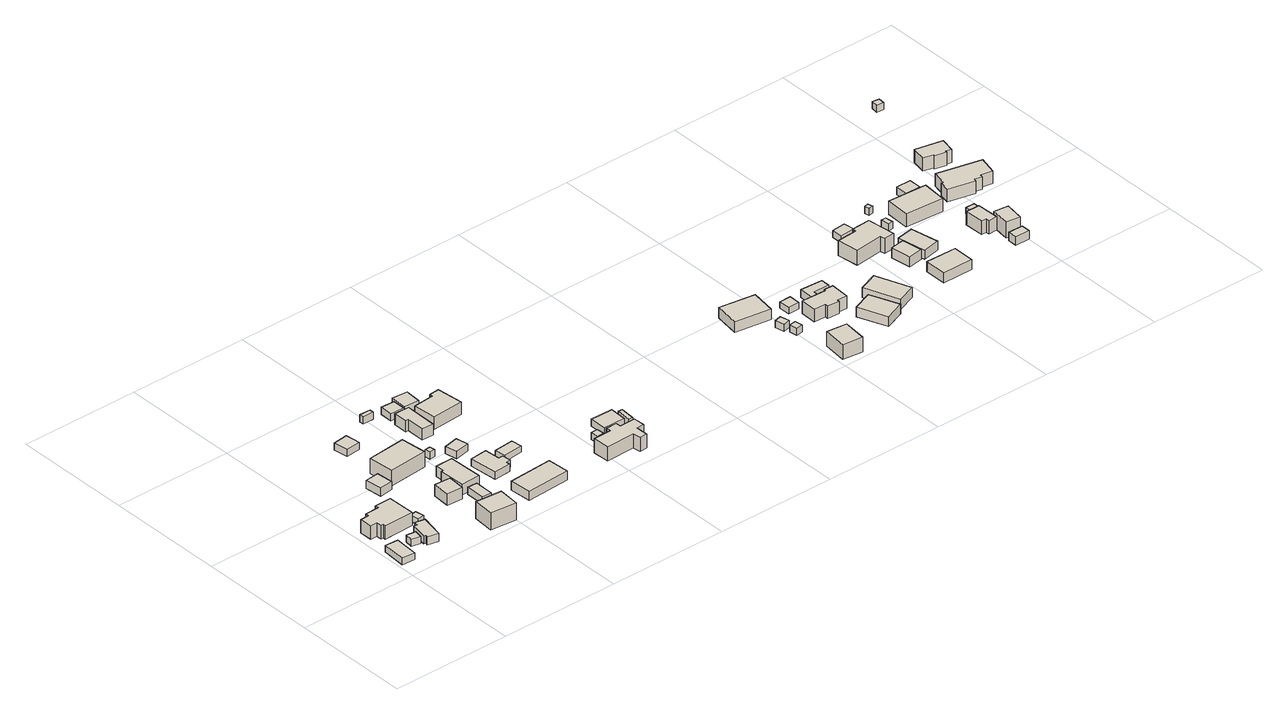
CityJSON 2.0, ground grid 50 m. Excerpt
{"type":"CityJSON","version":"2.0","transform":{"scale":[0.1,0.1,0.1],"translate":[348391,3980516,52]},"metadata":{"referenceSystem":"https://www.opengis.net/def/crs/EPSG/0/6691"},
"CityObjects":{
"building1":{"type":"Building","attributes":{"measuredHeight":2.9},"geometry":[{"type":"Solid","lod":"1","boundaries":[[[[0,1,2,3]],[[2,4,5,3]],[[1,6,4,2]],[[0,7,6,1]],[[3,5,7,0]],[[4,6,7,5]]]]}]},
"building2":{"type":"Building","attributes":{"measuredHeight":3},"geometry":[{"type":"Solid","lod":"1","boundaries":[[[[8,9,10,11]],[[10,12,13,11]],[[9,14,12,10]],[[8,15,14,9]],[[11,13,15,8]],[[12,14,15,13]]]]}]},
"building3":{"type":"Building","attributes":{"measuredHeight":7.9},"geometry":[{"type":"Solid","lod":"1","boundaries":[[[[16,17,18,19,20,21,22,23,24,25,26,27]],[[26,28,29,27]],[[25,30,28,26]],[[24,31,30,25]],[[23,32,31,24]],[[22,33,32,23]],[[21,34,33,22]],[[20,35,34,21]],[[19,36,35,20]],[[18,37,36,19]],[[17,38,37,18]],[[16,39,38,17]],[[27,29,39,16]],[[28,30,31,32,33,34,35,36,37,38,39,29]]]]}]},
"building4":{"type":"Building","attributes":{"measuredHeight":3.2},"geometry":[{"type":"Solid","lod":"1","boundaries":[[[[40,41,42,43,44,45,46,47]],[[46,48,49,47]],[[45,50,48,46]],[[44,51,50,45]],[[43,52,51,44]],[[42,53,52,43]],[[41,54,53,42]],[[40,55,54,41]],[[47,49,55,40]],[[48,50,51,52,53,54,55,49]]]]}]},
"building5":{"type":"Building","attributes":{"measuredHeight":2.6},"geometry":[{"type":"Solid","lod":"1","boundaries":[[[[56,57,58,59]],[[58,60,61,59]],[[57,62,60,58]],[[56,63,62,57]],[[59,61,63,56]],[[60,62,63,61]]]]}]},
"building6":{"type":"Building","attributes":{"measuredHeight":3.6},"geometry":[{"type":"Solid","lod":"1","boundaries":[[[[64,65,66,67]],[[66,68,69,67]],[[65,70,68,66]],[[64,71,70,65]],[[67,69,71,64]],[[68,70,71,69]]]]}]},
"building7":{"type":"Building","attributes":{"measuredHeight":8.9},"geometry":[{"type":"Solid","lod":"1","boundaries":[[[[72,73,74,75]],[[74,76,77,75]],[[73,78,76,74]],[[72,79,78,73]],[[75,77,79,72]],[[76,78,79,77]]]]}]},
"building8":{"type":"Building","attributes":{"measuredHeight":6.6},"geometry":[{"type":"Solid","lod":"1","boundaries":[[[[80,81,82,83]],[[82,84,85,83]],[[81,86,84,82]],[[80,87,86,81]],[[83,85,87,80]],[[84,86,87,85]]]]}]},
"building9":{"type":"Building","attributes":{"measuredHeight":8},"geometry":[{"type":"Solid","lod":"1","boundaries":[[[[88,89,90,91]],[[90,92,93,91]],[[89,94,92,90]],[[88,95,94,89]],[[91,93,95,88]],[[92,94,95,93]]]]}]},
"building10":{"type":"Building","attributes":{"measuredHeight":3},"geometry":[{"type":"Solid","lod":"1","boundaries":[[[[96,97,98,99]],[[98,100,101,99]],[[97,102,100,98]],[[96,103,102,97]],[[99,101,103,96]],[[100,102,103,101]]]]}]},
"building11":{"type":"Building","attributes":{"measuredHeight":3},"geometry":[{"type":"Solid","lod":"1","boundaries":[[[[104,105,106,107]],[[106,108,109,107]],[[105,110,108,106]],[[104,111,110,105]],[[107,109,111,104]],[[108,110,111,109]]]]}]},
"building12":{"type":"Building","attributes":{"measuredHeight":5.4},"geometry":[{"type":"Solid","lod":"1","boundaries":[[[[112,113,114,115,116,117]],[[116,118,119,117]],[[115,120,118,116]],[[114,121,120,115]],[[113,122,121,114]],[[112,123,122,113]],[[117,119,123,112]],[[118,120,121,122,123,119]]]]}]},
"building13":{"type":"Building","attributes":{"measuredHeight":3},"geometry":[{"type":"Solid","lod":"1","boundaries":[[[[124,125,126,127]],[[126,128,129,127]],[[125,130,128,126]],[[124,131,130,125]],[[127,129,131,124]],[[128,130,131,129]]]]}]},
"building14":{"type":"Building","attributes":{"measuredHeight":3},"geometry":[{"type":"Solid","lod":"1","boundaries":[[[[132,133,134,135]],[[134,136,137,135]],[[133,138,136,134]],[[132,139,138,133]],[[135,137,139,132]],[[136,138,139,137]]]]}]},
"building15":{"type":"Building","attributes":{"measuredHeight":3.4},"geometry":[{"type":"Solid","lod":"1","boundaries":[[[[140,141,142,143,144,145,146,147]],[[146,148,149,147]],[[145,150,148,146]],[[144,151,150,145]],[[143,152,151,144]],[[142,153,152,143]],[[141,154,153,142]],[[140,155,154,141]],[[147,149,155,140]],[[148,150,151,152,153,154,155,149]]]]}]},
"building16":{"type":"Building","attributes":{"measuredHeight":4.5},"geometry":[{"type":"Solid","lod":"1","boundaries":[[[[156,157,158,159]],[[158,160,161,159]],[[157,162,160,158]],[[156,163,162,157]],[[159,161,163,156]],[[160,162,163,161]]]]}]},
"building17":{"type":"Building","attributes":{"measuredHeight":3},"geometry":[{"type":"Solid","lod":"1","boundaries":[[[[164,165,166,167]],[[166,168,169,167]],[[165,170,168,166]],[[164,171,170,165]],[[167,169,171,164]],[[168,170,171,169]]]]}]},
"building18":{"type":"Building","attributes":{"measuredHeight":6.1},"geometry":[{"type":"Solid","lod":"1","boundaries":[[[[172,173,174,175,176,177]],[[176,178,179,177]],[[175,180,178,176]],[[174,181,180,175]],[[173,182,181,174]],[[172,183,182,173]],[[177,179,183,172]],[[178,180,181,182,183,179]]]]}]},
"building19":{"type":"Building","attributes":{"measuredHeight":3},"geometry":[{"type":"Solid","lod":"1","boundaries":[[[[184,185,186,187]],[[186,188,189,187]],[[185,190,188,186]],[[184,191,190,185]],[[187,189,191,184]],[[188,190,191,189]]]]}]},
"building20":{"type":"Building","attributes":{"measuredHeight":2.6},"geometry":[{"type":"Solid","lod":"1","boundaries":[[[[192,193,194,195]],[[194,196,197,195]],[[193,198,196,194]],[[192,199,198,193]],[[195,197,199,192]],[[196,198,199,197]]]]}]},
"building21":{"type":"Building","attributes":{"measuredHeight":3},"geometry":[{"type":"Solid","lod":"1","boundaries":[[[[200,201,202,203]],[[202,204,205,203]],[[201,206,204,202]],[[200,207,206,201]],[[203,205,207,200]],[[204,206,207,205]]]]}]},
"building22":{"type":"Building","attributes":{"measuredHeight":7.8},"geometry":[{"type":"Solid","lod":"1","boundaries":[[[[208,209,210,211,212,213]],[[212,214,215,213]],[[211,216,214,212]],[[210,217,216,211]],[[209,218,217,210]],[[208,219,218,209]],[[213,215,219,208]],[[214,216,217,218,219,215]]]]}]},
"building23":{"type":"Building","attributes":{"measuredHeight":3},"geometry":[{"type":"Solid","lod":"1","boundaries":[[[[220,221,222,223]],[[222,224,225,223]],[[221,226,224,222]],[[220,227,226,221]],[[223,225,227,220]],[[224,226,227,225]]]]}]},
"building24":{"type":"Building","attributes":{"measuredHeight":7.6},"geometry":[{"type":"Solid","lod":"1","boundaries":[[[[228,229,230,231,232,233,234,235,236,237,238,239]],[[238,240,241,239]],[[237,242,240,238]],[[236,243,242,237]],[[235,244,243,236]],[[234,245,244,235]],[[233,246,245,234]],[[232,247,246,233]],[[231,248,247,232]],[[230,249,248,231]],[[229,250,249,230]],[[228,251,250,229]],[[239,241,251,228]],[[240,242,243,244,245,246,247,248,249,250,251,241]]]]}]},
"building25":{"type":"Building","attributes":{"measuredHeight":3},"geometry":[{"type":"Solid","lod":"1","boundaries":[[[[252,253,254,255]],[[254,256,257,255]],[[253,258,256,254]],[[252,259,258,253]],[[255,257,259,252]],[[256,258,259,257]]]]}]},
"building26":{"type":"Building","attributes":{"measuredHeight":3},"geometry":[{"type":"Solid","lod":"1","boundaries":[[[[260,261,262,263]],[[262,264,265,263]],[[261,266,264,262]],[[260,267,266,261]],[[263,265,267,260]],[[264,266,267,265]]]]}]},
"building27":{"type":"Building","attributes":{"measuredHeight":5.8},"geometry":[{"type":"Solid","lod":"1","boundaries":[[[[268,269,270,271]],[[270,272,273,271]],[[269,274,272,270]],[[268,275,274,269]],[[271,273,275,268]],[[272,274,275,273]]]]}]},
"building28":{"type":"Building","attributes":{"measuredHeight":3},"geometry":[{"type":"Solid","lod":"1","boundaries":[[[[276,277,278,279]],[[278,280,281,279]],[[277,282,280,278]],[[276,283,282,277]],[[279,281,283,276]],[[280,282,283,281]]]]}]},
"building29":{"type":"Building","attributes":{"measuredHeight":3},"geometry":[{"type":"Solid","lod":"1","boundaries":[[[[284,285,286,287]],[[286,288,289,287]],[[285,290,288,286]],[[284,291,290,285]],[[287,289,291,284]],[[288,290,291,289]]]]}]},
"building30":{"type":"Building","attributes":{"measuredHeight":6.7},"geometry":[{"type":"Solid","lod":"1","boundaries":[[[[292,293,294,295]],[[294,296,297,295]],[[293,298,296,294]],[[292,299,298,293]],[[295,297,299,292]],[[296,298,299,297]]]]}]},
"building31":{"type":"Building","attributes":{"measuredHeight":2.8},"geometry":[{"type":"Solid","lod":"1","boundaries":[[[[300,301,302,303]],[[302,304,305,303]],[[301,306,304,302]],[[300,307,306,301]],[[303,305,307,300]],[[304,306,307,305]]]]}]},
"building32":{"type":"Building","attributes":{"measuredHeight":6.8},"geometry":[{"type":"Solid","lod":"1","boundaries":[[[[308,309,310,311,312,313,314,315,316,317]],[[316,318,319,317]],[[315,320,318,316]],[[314,321,320,315]],[[313,322,321,314]],[[312,323,322,313]],[[311,324,323,312]],[[310,325,324,311]],[[309,326,325,310]],[[308,327,326,309]],[[317,319,327,308]],[[318,320,321,322,323,324,325,326,327,319]]]]}]},
"building33":{"type":"Building","attributes":{"measuredHeight":3.3},"geometry":[{"type":"Solid","lod":"1","boundaries":[[[[328,329,330,331,332,333]],[[332,334,335,333]],[[331,336,334,332]],[[330,337,336,331]],[[329,338,337,330]],[[328,339,338,329]],[[333,335,339,328]],[[334,336,337,338,339,335]]]]}]},
"building34":{"type":"Building","attributes":{"measuredHeight":5},"geometry":[{"type":"Solid","lod":"1","boundaries":[[[[340,341,342,343]],[[342,344,345,343]],[[341,346,344,342]],[[340,347,346,341]],[[343,345,347,340]],[[344,346,347,345]]]]}]},
"building35":{"type":"Building","attributes":{"measuredHeight":5.5},"geometry":[{"type":"Solid","lod":"1","boundaries":[[[[348,349,350,351]],[[350,352,353,351]],[[349,354,352,350]],[[348,355,354,349]],[[351,353,355,348]],[[352,354,355,353]]]]}]},
"building36":{"type":"Building","attributes":{"measuredHeight":7.9},"geometry":[{"type":"Solid","lod":"1","boundaries":[[[[356,357,358,359,360,361,362,363]],[[362,364,365,363]],[[361,366,364,362]],[[360,367,366,361]],[[359,368,367,360]],[[358,369,368,359]],[[357,370,369,358]],[[356,371,370,357]],[[363,365,371,356]],[[364,366,367,368,369,370,371,365]]]]}]},
"building37":{"type":"Building","attributes":{"measuredHeight":3},"geometry":[{"type":"Solid","lod":"1","boundaries":[[[[372,373,374,375]],[[374,376,377,375]],[[373,378,376,374]],[[372,379,378,373]],[[375,377,379,372]],[[376,378,379,377]]]]}]},
"building38":{"type":"Building","attributes":{"measuredHeight":5.4},"geometry":[{"type":"Solid","lod":"1","boundaries":[[[[380,381,382,383]],[[382,384,385,383]],[[381,386,384,382]],[[380,387,386,381]],[[383,385,387,380]],[[384,386,387,385]]]]}]},
"building39":{"type":"Building","attributes":{"measuredHeight":5.4},"geometry":[{"type":"Solid","lod":"1","boundaries":[[[[388,389,390,391]],[[390,392,393,391]],[[389,394,392,390]],[[388,395,394,389]],[[391,393,395,388]],[[392,394,395,393]]]]}]},
"building40":{"type":"Building","attributes":{"measuredHeight":4.4},"geometry":[{"type":"Solid","lod":"1","boundaries":[[[[396,397,398,399]],[[398,400,401,399]],[[397,402,400,398]],[[396,403,402,397]],[[399,401,403,396]],[[400,402,403,401]]]]}]},
"building41":{"type":"Building","attributes":{"measuredHeight":3},"geometry":[{"type":"Solid","lod":"1","boundaries":[[[[404,405,406,407]],[[406,408,409,407]],[[405,410,408,406]],[[404,411,410,405]],[[407,409,411,404]],[[408,410,411,409]]]]}]},
"building42":{"type":"Building","attributes":{"measuredHeight":3},"geometry":[{"type":"Solid","lod":"1","boundaries":[[[[412,413,414,415]],[[414,416,417,415]],[[413,418,416,414]],[[412,419,418,413]],[[415,417,419,412]],[[416,418,419,417]]]]}]},
"building43":{"type":"Building","attributes":{"measuredHeight":7.2},"geometry":[{"type":"Solid","lod":"1","boundaries":[[[[420,421,422,423]],[[422,424,425,423]],[[421,426,424,422]],[[420,427,426,421]],[[423,425,427,420]],[[424,426,427,425]]]]}]},
"building44":{"type":"Building","attributes":{"measuredHeight":7.4},"geometry":[{"type":"Solid","lod":"1","boundaries":[[[[428,429,430,431,432,433]],[[432,434,435,433]],[[431,436,434,432]],[[430,437,436,431]],[[429,438,437,430]],[[428,439,438,429]],[[433,435,439,428]],[[434,436,437,438,439,435]]]]}]},
"building45":{"type":"Building","attributes":{"measuredHeight":3.6},"geometry":[{"type":"Solid","lod":"1","boundaries":[[[[440,441,442,443]],[[442,444,445,443]],[[441,446,444,442]],[[440,447,446,441]],[[443,445,447,440]],[[444,446,447,445]]]]}]},
"building46":{"type":"Building","attributes":{"measuredHeight":3.3},"geometry":[{"type":"Solid","lod":"1","boundaries":[[[[448,449,450,451]],[[450,452,453,451]],[[449,454,452,450]],[[448,455,454,449]],[[451,453,455,448]],[[452,454,455,453]]]]}]},
"building47":{"type":"Building","attributes":{"measuredHeight":7.2},"geometry":[{"type":"Solid","lod":"1","boundaries":[[[[456,457,458,459]],[[458,460,461,459]],[[457,462,460,458]],[[456,463,462,457]],[[459,461,463,456]],[[460,462,463,461]]]]}]},
"building48":{"type":"Building","attributes":{"measuredHeight":2.6},"geometry":[{"type":"Solid","lod":"1","boundaries":[[[[464,465,466,467]],[[466,468,469,467]],[[465,470,468,466]],[[464,471,470,465]],[[467,469,471,464]],[[468,470,471,469]]]]}]},
"building49":{"type":"Building","attributes":{"measuredHeight":6.4},"geometry":[{"type":"Solid","lod":"1","boundaries":[[[[472,473,474,475,476,477,478,479,480,481]],[[480,482,483,481]],[[479,484,482,480]],[[478,485,484,479]],[[477,486,485,478]],[[476,487,486,477]],[[475,488,487,476]],[[474,489,488,475]],[[473,490,489,474]],[[472,491,490,473]],[[481,483,491,472]],[[482,484,485,486,487,488,489,490,491,483]]]]}]},
"building50":{"type":"Building","attributes":{"measuredHeight":7.4},"geometry":[{"type":"Solid","lod":"1","boundaries":[[[[492,493,494,495,496,497,498,499]],[[498,500,501,499]],[[497,502,500,498]],[[496,503,502,497]],[[495,504,503,496]],[[494,505,504,495]],[[493,506,505,494]],[[492,507,506,493]],[[499,501,507,492]],[[500,502,503,504,505,506,507,501]]]]}]},
"building51":{"type":"Building","attributes":{"measuredHeight":3},"geometry":[{"type":"Solid","lod":"1","boundaries":[[[[508,509,510,511]],[[510,512,513,511]],[[509,514,512,510]],[[508,515,514,509]],[[511,513,515,508]],[[512,514,515,513]]]]}]}
},
"vertices":[
[66,155,13],[60,56,13],[5,59,13],[12,159,13],[5,59,42],[12,159,42],[60,56,42],[66,155,42],
[148,154,12],[142,120,12],[105,127,12],[110,160,12],[105,127,42],[110,160,42],[142,120,42],[148,154,42],
[187,337,14],[189,222,14],[62,219,14],[62,230,14],[53,230,14],[52,252,14],[24,252,14],[23,305,14],[59,305,14],[59,320,14],[117,321,14],[117,336,14],[117,321,71],[117,336,71],[59,320,71],[59,305,71],[23,305,71],[24,252,71],[52,252,71],[53,230,71],[62,230,71],[62,219,71],[189,222,71],[187,337,71],
[226,195,6],[205,96,6],[160,105,6],[162,117,6],[154,119,6],[169,189,6],[182,186,6],[186,203,6],[182,186,39],[186,203,39],[169,189,39],[154,119,39],[162,117,39],[160,105,39],[205,96,39],[226,195,39],
[231,251,14],[237,215,14],[208,210,14],[202,247,14],[208,210,40],[202,247,40],[237,215,40],[231,251,40],
[280,514,8],[286,445,8],[230,439,8],[223,509,8],[230,439,43],[223,509,43],[286,445,43],[280,514,43],
[496,98,16],[489,9,16],[378,19,16],[386,107,16],[378,19,88],[386,107,88],[489,9,88],[496,98,88],
[429,297,21],[424,225,21],[358,228,21],[363,301,21],[358,228,71],[363,301,71],[424,225,71],[429,297,71],
[447,574,17],[457,467,17],[294,453,17],[285,560,17],[294,453,82],[285,560,82],[457,467,82],[447,574,82],
[339,750,26],[346,689,26],[284,682,26],[277,743,26],[284,682,56],[277,743,56],[346,689,56],[339,750,56],
[500,235,20],[499,156,20],[458,157,20],[459,236,20],[458,157,50],[459,236,50],[499,156,50],[500,235,50],
[518,392,21],[522,248,21],[441,245,21],[437,354,21],[447,355,21],[446,390,21],[447,355,65],[446,390,65],[437,354,65],[441,245,65],[522,248,65],[518,392,65],
[516,507,25],[518,484,25],[494,483,25],[493,506,25],[494,483,55],[493,506,55],[518,484,55],[516,507,55],
[502,813,30],[501,795,30],[455,795,30],[455,814,30],[455,795,60],[455,814,60],[501,795,60],[502,813,60],
[582,361,20],[654,367,20],[659,302,20],[678,303,20],[681,266,20],[662,264,20],[663,249,20],[592,243,20],[663,249,51],[592,243,51],[662,264,51],[681,266,51],[678,303,51],[659,302,51],[654,367,51],[582,361,51],
[788,83,14],[603,72,14],[597,163,14],[782,174,14],[597,163,52],[782,174,52],[603,72,52],[788,83,52],
[621,487,24],[631,436,24],[570,424,24],[560,474,24],[570,424,54],[560,474,54],[631,436,54],[621,487,54],
[598,585,28],[549,586,28],[551,663,28],[538,663,28],[539,722,28],[601,721,28],[539,722,75],[601,721,75],[538,663,75],[551,663,75],[549,586,75],[598,585,75],
[601,799,29],[600,746,29],[542,748,29],[544,801,29],[542,748,59],[544,801,59],[600,746,59],[601,799,59],
[767,357,21],[771,311,21],[687,304,21],[684,350,21],[687,304,47],[684,350,47],[771,311,47],[767,357,47],
[675,815,29],[670,746,29],[606,751,29],[611,820,29],[606,751,59],[611,820,59],[670,746,59],[675,815,59],
[704,713,27],[703,726,27],[746,729,27],[757,620,27],[625,609,27],[617,706,27],[625,609,81],[617,706,81],[757,620,81],[746,729,81],[703,726,81],[704,713,81],
[1048,226,9],[1050,193,9],[1022,191,9],[1020,224,9],[1022,191,39],[1020,224,39],[1050,193,39],[1048,226,39],
[1052,160,6],[1052,180,6],[1097,181,6],[1098,159,6],[1164,161,6],[1166,113,6],[1134,111,6],[1135,61,6],[1104,60,6],[1100,91,6],[979,88,6],[977,158,6],[979,88,66],[977,158,66],[1100,91,66],[1104,60,66],[1135,61,66],[1134,111,66],[1166,113,66],[1164,161,66],[1098,159,66],[1097,181,66],[1052,180,66],[1052,160,66],
[1169,287,7],[1166,216,7],[1074,219,7],[1076,289,7],[1074,219,37],[1076,289,37],[1166,216,37],[1169,287,37],
[1198,265,6],[1193,203,6],[1176,204,6],[1181,266,6],[1176,204,36],[1181,266,36],[1193,203,36],[1198,265,36],
[2000,484,9],[1984,379,9],[1835,402,9],[1851,507,9],[1835,402,54],[1851,507,54],[1984,379,54],[2000,484,54],
[1994,341,7],[2003,303,7],[1973,296,7],[1964,334,7],[1973,296,37],[1964,334,37],[2003,303,37],[1994,341,37],
[2015,285,7],[2019,252,7],[1990,248,7],[1986,281,7],[1990,248,37],[1986,281,37],[2019,252,37],[2015,285,37],
[2115,125,3],[2103,25,3],[2019,35,3],[2030,134,3],[2019,35,65],[2030,134,65],[2103,25,65],[2115,125,65],
[2104,416,7],[2104,369,7],[2055,368,7],[2055,416,7],[2055,368,34],[2055,416,34],[2104,369,34],[2104,416,34],
[2142,259,5],[2143,272,5],[2093,275,5],[2096,343,5],[2199,338,5],[2200,346,5],[2239,344,5],[2235,263,5],[2193,265,5],[2193,256,5],[2193,265,58],[2193,256,58],[2235,263,58],[2239,344,58],[2200,346,58],[2199,338,58],[2096,343,58],[2093,275,58],[2143,272,58],[2142,259,58],
[2251,417,4],[2250,379,4],[2184,380,4],[2183,356,4],[2156,356,4],[2158,422,4],[2156,356,37],[2158,422,37],[2183,356,37],[2184,380,37],[2250,379,37],[2251,417,37],
[2276,86,2],[2229,206,2],[2312,238,2],[2359,119,2],[2312,238,43],[2359,119,43],[2229,206,43],[2276,86,43],
[2400,310,4],[2454,167,4],[2375,137,4],[2321,280,4],[2375,137,47],[2321,280,47],[2454,167,47],[2400,310,47],
[2502,526,17],[2501,541,17],[2579,546,17],[2592,427,17],[2546,423,17],[2543,442,17],[2426,430,17],[2415,519,17],[2426,430,80],[2415,519,80],[2543,442,80],[2546,423,80],[2592,427,80],[2579,546,80],[2501,541,80],[2502,526,80],
[2528,619,20],[2533,573,20],[2471,569,20],[2471,614,20],[2471,569,50],[2471,614,50],[2533,573,50],[2528,619,50],
[2553,393,11],[2612,402,11],[2624,317,11],[2565,309,11],[2624,317,54],[2565,309,54],[2612,402,54],[2553,393,54],
[2724,162,5],[2596,163,5],[2597,254,5],[2725,252,5],[2597,254,48],[2725,252,48],[2596,163,48],[2724,162,48],
[2685,440,12],[2706,323,12],[2634,310,12],[2613,428,12],[2634,310,50],[2613,428,50],[2706,323,50],[2685,440,50],
[2663,554,19],[2666,520,19],[2647,518,19],[2643,553,19],[2647,518,49],[2643,553,49],[2666,520,49],[2663,554,49],
[2669,658,21],[2674,637,21],[2656,633,21],[2652,654,21],[2656,633,51],[2652,654,51],[2674,637,51],[2669,658,51],
[2877,588,19],[2869,486,19],[2708,496,19],[2714,597,19],[2708,496,75],[2714,597,75],[2869,486,75],[2877,588,75],
[2910,283,10],[2908,298,10],[2888,298,10],[2887,379,10],[2944,378,10],[2946,285,10],[2944,378,67],[2946,285,67],[2887,379,67],[2888,298,67],[2908,298,67],[2910,283,67],
[3000,211,6],[3000,173,6],[2939,174,6],[2940,212,6],[2939,174,42],[2940,212,42],[3000,173,42],[3000,211,42],
[2874,667,22],[2874,615,22],[2812,615,22],[2812,668,22],[2812,615,55],[2812,668,55],[2874,615,55],[2874,667,55],
[3000,220,8],[2941,228,8],[2952,307,8],[3012,300,8],[2952,307,76],[3012,300,76],[2941,228,76],[3000,220,76],
[2961,424,18],[2961,397,18],[2924,399,18],[2924,425,18],[2924,399,44],[2924,425,44],[2961,397,44],[2961,424,44],
[3109,496,26],[3061,504,26],[3057,492,26],[3028,499,26],[3023,488,26],[2914,514,26],[2923,557,26],[2931,555,26],[2945,615,26],[3128,573,26],[2945,615,79],[3128,573,79],[2931,555,79],[2923,557,79],[2914,514,79],[3023,488,79],[3028,499,79],[3057,492,79],[3061,504,79],[3109,496,79],
[2976,763,36],[3088,739,36],[3075,678,36],[3052,683,36],[3051,676,36],[3002,687,36],[3005,694,36],[2963,703,36],[3005,694,92],[2963,703,92],[3002,687,92],[3051,676,92],[3052,683,92],[3075,678,92],[3088,739,92],[2976,763,92],
[3043,1031,107],[3040,1004,107],[3011,1007,107],[3015,1035,107],[3011,1007,137],[3015,1035,137],[3040,1004,137],[3043,1031,137]
]}
